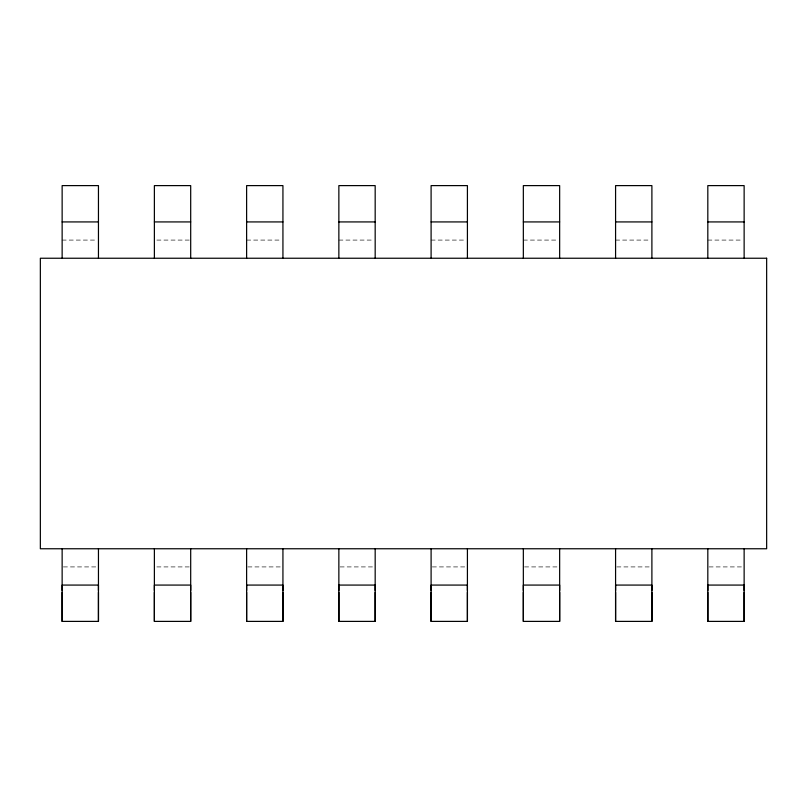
<?xml version="1.0" encoding="UTF-8"?>
<svg xmlns="http://www.w3.org/2000/svg" width="807" height="807" viewBox="0 0 807 807"><rect width="100%" height="100%" fill="white"/><g stroke="black" fill="none" stroke-linecap="round" stroke-linejoin="round"><path stroke-width="0.61" stroke-dasharray="4.04 3.03" d="M62.139 240.083L97.203 240.083M156.881 240.083L189.443 240.083M246.619 240.083L281.683 240.083M338.859 240.083L372.673 240.083M431.099 240.083L466.164 240.083M523.339 240.083L558.404 240.083M615.58 240.083L650.644 240.083M707.82 240.083L742.884 240.083M63.39 566.918L98.454 566.918M156.881 566.918L190.694 566.918M247.87 566.918L282.934 566.918M340.11 566.918L372.673 566.918M432.35 566.918L467.414 566.918M524.59 566.918L559.654 566.918M616.83 566.918L651.895 566.918M709.071 566.918L744.135 566.918"/><path stroke-width="1.21" d="M62.139 621.39L62.139 585.075L98.454 585.075L98.454 621.39L62.139 621.39L62.139 592.338M154.379 621.39L154.379 585.075L190.694 585.075L190.694 621.39L154.379 621.39L154.379 592.338M246.619 621.39L246.619 585.075L282.934 585.075L282.934 621.39L246.619 621.39L246.619 592.338M338.859 621.39L338.859 585.075L375.174 585.075L375.174 621.39L338.859 621.39L338.859 592.338M431.099 621.39L431.099 585.075L467.414 585.075L467.414 621.39L431.099 621.39L431.099 592.338M523.339 621.39L523.339 585.075L559.654 585.075L559.654 621.39L523.339 621.39L523.339 592.338M615.58 621.39L615.58 585.075L651.895 585.075L651.895 621.39L615.58 621.39L615.58 592.338M707.82 621.39L707.82 585.075L744.135 585.075L744.135 621.39L707.82 621.39L707.82 592.338M62.139 221.925L98.454 221.925M154.379 221.925L190.694 221.925M246.619 221.925L282.934 221.925M338.859 221.925L375.174 221.925M431.099 221.925L467.414 221.925M523.339 221.925L559.654 221.925M615.58 221.925L651.895 221.925M707.82 221.925L744.135 221.925M744.135 258.24L744.135 185.61L707.82 185.61L707.82 258.24M744.135 548.76L744.135 590.462M744.135 592.338L744.135 621.39M707.82 548.76L707.82 590.462M651.895 258.24L651.895 185.61L615.58 185.61L615.58 258.24M651.895 548.76L651.895 590.462M651.895 592.338L651.895 621.39M615.58 548.76L615.58 590.462M559.654 258.24L559.654 185.61L523.339 185.61L523.339 258.24M559.654 548.76L559.654 590.462M559.654 592.338L559.654 621.39M523.339 548.76L523.339 590.462M467.414 258.24L467.414 185.61L431.099 185.61L431.099 258.24M467.414 548.76L467.414 590.462M467.414 592.338L467.414 621.39M431.099 548.76L431.099 590.462M375.174 258.24L375.174 185.61L338.859 185.61L338.859 258.24M375.174 548.76L375.174 590.462M375.174 592.338L375.174 621.39M338.859 548.76L338.859 590.462M282.934 258.24L282.934 185.61L246.619 185.61L246.619 258.24M282.934 548.76L282.934 590.462M282.934 592.338L282.934 621.39M246.619 548.76L246.619 590.462M190.694 258.24L190.694 185.61L154.379 185.61L154.379 258.24M190.694 548.76L190.694 590.462M190.694 592.338L190.694 621.39M154.379 548.76L154.379 590.462M98.454 258.24L98.454 185.61L62.139 185.61L62.139 258.24M98.454 548.76L98.454 590.462M98.454 592.338L98.454 621.39M62.139 548.76L62.139 590.462M766.65 258.24L40.35 258.24L40.35 548.76L766.65 548.76L766.65 258.24"/></g></svg>
